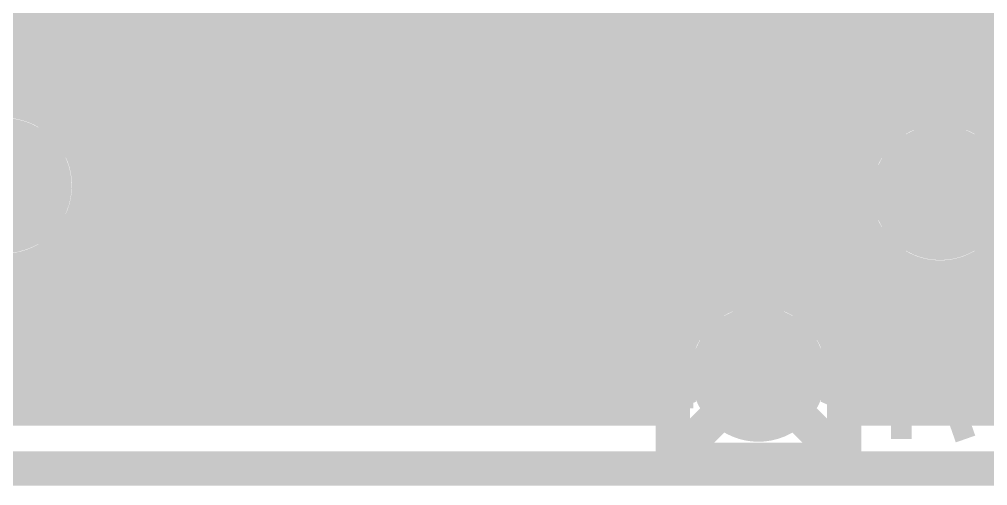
# Model space of a CAD drawing. Extents: x -4 to 136, y -50 to 40.
# Drawn here: x 89.78 to 96.95, y -4.13 to -0.67 of the extents above; entities that cross this region are included whole.
import ezdxf

# ---------------------------------------------------------------- set-up
doc = ezdxf.new("R2010")
doc.units = 0
doc.header["$MEASUREMENT"] = 0
doc.layers.get('0').update_dxf_attribs({"linetype": 'CONTINUOUS'})
for name, color, linetype in [('25-335-0_BOT', 7, 'CONTINUOUS'), ('25-335-0_DRD', 7, 'CONTINUOUS'), ('25-335-0_GND', 6, 'CONTINUOUS'), ('25-335-0_IN1', 4, 'CONTINUOUS'), ('25-335-0_SMT', 5, 'CONTINUOUS'), ('25-335-0_SPT', 10, 'CONTINUOUS'), ('25-335-0_SST', 9, 'CONTINUOUS'), ('25-335-0_TOP', 12, 'CONTINUOUS'), ('THRUHOLE_TAP', 15, 'CONTINUOUS')]:
    doc.layers.add(name, color=color, linetype=linetype)

# ---------------------------------------------------------------- blocks, each defined once
blk = doc.blocks.new('ROUND_40')
at = {"const_width": 0.29972}
blk.add_lwpolyline([(-0.14986, 0, 1), (0.14986, 0, 1)], format="xyb", close=True, dxfattribs=at)
blk = doc.blocks.new('ROUND_60')
at = {"const_width": 0.50038}
blk.add_lwpolyline([(-0.25019, 0, 1), (0.25019, 0, 1)], format="xyb", close=True, dxfattribs=at)
blk = doc.blocks.new('ROUND_61')
at = {"const_width": 0.0635}
blk.add_lwpolyline([(-0.03175, 0, 1), (0.03175, 0, 1)], format="xyb", close=True, dxfattribs=at)
blk = doc.blocks.new('ROUND_62')
at = {"const_width": 0.50038}
blk.add_lwpolyline([(-0.25019, 0, 1), (0.25019, 0, 1)], format="xyb", close=True, dxfattribs=at)
blk = doc.blocks.new('RECTANGLE_2')
blk.add_solid([(0.4826, 0.4064), (0.4826, -0.4064), (-0.4826, 0.4064), (-0.4826, -0.4064)])
blk = doc.blocks.new('RECTANGLE_17')
blk.add_solid([(0.508, 0.635), (0.508, -0.635), (-0.508, 0.635), (-0.508, -0.635)])
blk = doc.blocks.new('ROUND_23')
at = {"const_width": 0.10033}
blk.add_lwpolyline([(-0.050164, 0, 1), (0.050164, 0, 1)], format="xyb", close=True, dxfattribs=at)

msp = doc.modelspace()

# ---------------------------------------------------------------- linework, layer by layer
at = {"layer": '25-335-0_BOT'}
for points, const_width in [([(91.44, 23.89886), (91.44, -2.2352)], 0.254), ([(91.2114, 16.2814), (91.2114, -2.2352)], 0.254), ([(91.6686, 12.3444), (91.6686, -2.2352)], 0.254), ([(91.8972, 12.22248), (91.8972, -2.2352)], 0.254), ([(95.7834, 6.39572), (95.7834, -2.2352)], 0.254), ([(95.5548, 6.17982), (95.5548, -2.2352)], 0.254), ([(95.3262, 6.10616), (95.3262, -2.2352)], 0.254), ([(90.9828, 3.60426), (90.9828, -2.2352)], 0.254), ([(90.297, 3.48742), (90.297, -2.2352)], 0.254), ([(90.7542, 3.4671), (90.7542, -2.2352)], 0.254), ([(90.5256, 3.43408), (90.5256, -2.2352)], 0.254), ([(92.1258, 2.55778), (92.1258, -2.2352)], 0.254), ([(92.3544, 2.2733), (92.3544, -2.2352)], 0.254), ([(92.583, 2.17678), (92.583, -2.2352)], 0.254), ([(90.0938, 1.905), (90.0938, -1.44526)], 0.254), ([(96.5962, -1.9558), (96.5962, 1.1938)], 0.381), ([(96.012, 0.95758), (96.012, -1.71958)], 0.254), ([(96.0755, 0.8382), (96.0755, -1.6002)], 0.254), ([(93.9546, 0.34798), (93.9546, -2.2352)], 0.254), ([(92.8116, 0.17272), (92.8116, -2.2352)], 0.254), ([(94.1832, 0.17526), (94.1832, -2.2352)], 0.254), ([(95.0976, 0.2286), (95.0976, -2.2352)], 0.254), ([(94.4118, 0.0381), (94.4118, -2.2352)], 0.254), ([(94.869, 0.05842), (94.869, -2.2352)], 0.254), ([(93.0402, -0.04318), (93.0402, -2.2352)], 0.254), ([(93.726, 0.00508), (93.726, -2.2352)], 0.254), ([(94.6404, 0.00508), (94.6404, -2.2352)], 0.254), ([(93.2688, -0.11684), (93.2688, -2.2352)], 0.254), ([(93.4974, -0.1016), (93.4974, -2.2352)], 0.254), ([(96.0755, -0.5842), (90.0938, -0.5842)], 0.254), ([(96.0755, -0.8128), (90.0938, -0.8128)], 0.254), ([(96.0755, -1.0414), (90.0938, -1.0414)], 0.254), ([(96.0755, -1.27), (90.0938, -1.27)], 0.254), ([(96.0755, -1.4986), (90.14206, -1.4986)], 0.254), ([(96.00946, -1.7272), (90.26652, -1.7272)], 0.254), ([(95.96628, -1.9558), (90.28938, -1.9558)], 0.254), ([(96.00946, -2.1844), (90.22588, -2.1844)], 0.254), ([(96.012, -2.19202), (96.012, -2.2352)], 0.254), ([(96.03232, -2.2352), (90.19794, -2.2352)], 0.254), ([(88.392, -2.286), (88.773, -2.667), (102.997, -2.667), (103.251, -2.413)], 0.2032), ([(95.25, -3.302), (70.739, -3.302), (69.977, -2.54), (68.707, -2.54), (68.326, -2.921), (53.467, -2.921)], 0.381), ([(102.997, -3.0988), (95.8469, -3.0988)], 0.254), ([(135.509, -3.0988), (95.8469, -3.0988)], 0.254), ([(96.012, -3.0988), (96.012, -3.556)], 0.254), ([(96.2406, -3.0988), (96.2406, -3.556)], 0.254), ([(96.4692, -3.0988), (96.4692, -3.556)], 0.254), ([(96.6978, -3.0988), (96.6978, -3.556)], 0.254), ([(96.9264, -3.0988), (96.9264, -3.556)], 0.254), ([(135.509, -3.3274), (95.87992, -3.3274)], 0.254), ([(135.509, -3.556), (95.82658, -3.556)], 0.254)]:
    msp.add_lwpolyline(points, dxfattribs=dict(at, const_width=const_width))
at = {"layer": '25-335-0_BOT', "const_width": 0.254}
for points in [[(90.29192, -1.905, 0.2070678), (90.09325, -1.44584)], [(96.0755, -1.6002, 0.1509243), (95.96566, -1.9558)], [(90.19794, -2.2352, 0.1389295), (90.29149, -1.905)], [(95.96628, -1.9558, 0.1155186), (96.03177, -2.23547)], [(95.87992, -3.302, 0.082215), (95.84631, -3.099)], [(95.82658, -3.556, 0.1041111), (95.88005, -3.302)]]:
    msp.add_lwpolyline(points, format="xyb", dxfattribs=at)
at = {"layer": '25-335-0_DRD', "const_width": 0.254}
for points in [[(-4.0005, 34.00044), (-4.0005, -4.0005), (135.99922, -4.0005), (135.99922, 34.00044), (-4.0005, 34.00044)], [(91.44, -1.143), (91.44, -2.413)], [(92.71, -1.143), (91.44, -1.143)], [(92.71, -1.143), (91.44, -2.413)], [(92.71, -2.413), (91.44, -1.143)], [(92.71, -2.413), (92.71, -1.143)], [(90.297, -1.27), (89.027, -1.27)], [(90.297, -1.27), (89.027, -2.54)], [(90.297, -2.54), (89.027, -1.27)], [(90.297, -2.54), (90.297, -1.27)], [(95.9612, -1.3208), (95.9612, -2.5908)], [(97.2312, -1.3208), (95.9612, -1.3208)], [(97.2312, -1.3208), (95.9612, -2.5908)], [(97.2312, -2.5908), (95.9612, -1.3208)], [(91.44, -2.413), (92.71, -2.413)], [(89.027, -2.54), (90.297, -2.54)], [(95.9612, -2.5908), (97.2312, -2.5908)], [(94.615, -2.667), (94.615, -3.937)], [(95.885, -2.667), (94.615, -2.667)], [(95.885, -2.667), (94.615, -3.937)], [(95.885, -3.937), (94.615, -2.667)], [(95.885, -3.937), (95.885, -2.667)], [(94.615, -3.937), (95.885, -3.937)]]:
    msp.add_lwpolyline(points, dxfattribs=at)
at = {"layer": '25-335-0_GND', "const_width": 0.254}
msp.add_lwpolyline([(-4.0005, 34.00044), (-4.0005, -4.0005), (135.99922, -4.0005), (135.99922, 34.00044), (-4.0005, 34.00044)], dxfattribs=at)
at = {"layer": '25-335-0_IN1', "const_width": 0.254}
for points in [[(91.44, 16.7132), (91.44, -3.556)], [(91.2114, 16.2814), (91.2114, -3.556)], [(95.7834, 6.39572), (95.7834, -2.96672)], [(95.5548, 6.17982), (95.5548, -2.75082)], [(95.3262, 6.10616), (95.3262, -2.67716)], [(89.8398, 3.8989), (89.8398, -1.30048)], [(90.0684, 3.6576), (90.0684, -1.4224)], [(90.9828, 3.60426), (90.9828, -3.556)], [(90.297, 3.48742), (90.297, -3.556)], [(90.7542, 3.4671), (90.7542, -3.556)], [(90.5256, 3.43408), (90.5256, -3.556)], [(91.6686, 1.63068), (91.6686, -3.556)], [(91.8972, 1.34366), (91.8972, -3.556)], [(92.1258, 1.11506), (92.1258, -3.556)], [(96.012, 0.95758), (96.012, -1.71958)], [(92.3544, 0.88646), (92.3544, -3.556)], [(96.2406, 0.6731), (96.2406, -1.4351)], [(92.583, 0.65786), (92.583, -3.556)], [(96.9264, 0.65786), (96.9264, -1.41986)], [(96.4692, 0.57658), (96.4692, -1.33858)], [(96.6978, 0.5715), (96.6978, -1.3335)], [(93.9546, 0.34798), (93.9546, -3.556)], [(92.8116, 0.17272), (92.8116, -3.556)], [(94.1832, 0.17526), (94.1832, -3.556)], [(95.0976, 0.2286), (95.0976, -2.68986)], [(94.4118, 0.0381), (94.4118, -3.556)], [(94.869, 0.05842), (94.869, -2.79908)], [(93.0402, -0.04318), (93.0402, -3.556)], [(93.726, 0.00508), (93.726, -3.556)], [(94.6404, 0.00508), (94.6404, -3.14198)], [(93.2688, -0.11684), (93.2688, -3.556)], [(93.4974, -0.1016), (93.4974, -3.556)], [(98.49866, -0.5842), (88.9508, -0.5842)], [(102.28326, -0.8128), (88.9508, -0.8128)], [(123.04776, -1.0414), (89.10574, -1.0414)], [(122.18162, -1.27), (89.14892, -1.27)], [(96.16186, -1.4986), (90.14206, -1.4986)], [(121.99112, -1.4986), (97.028, -1.4986)], [(96.00946, -1.7272), (90.26652, -1.7272)], [(95.96628, -1.9558), (90.28938, -1.9558)], [(96.00946, -2.1844), (90.22588, -2.1844)], [(96.012, -2.19202), (96.012, -3.556)], [(96.16186, -2.413), (90.03284, -2.413)], [(90.0684, -2.38506), (90.0684, -3.556)], [(102.62108, -2.413), (97.028, -2.413)], [(96.2406, -2.4765), (96.2406, -3.556)], [(96.9264, -2.49174), (96.9264, -3.556)], [(89.8398, -2.50952), (89.8398, -3.556)], [(96.4692, -2.57302), (96.4692, -3.556)], [(96.6978, -2.5781), (96.6978, -3.556)], [(102.66426, -2.6416), (88.9127, -2.6416)], [(94.79026, -2.8702), (88.62822, -2.8702)], [(102.81666, -2.8702), (95.7072, -2.8702)], [(94.6531, -3.0988), (69.5579, -3.0988)], [(135.509, -3.0988), (95.8469, -3.0988)], [(94.62008, -3.3274), (69.59092, -3.3274)], [(135.509, -3.3274), (95.87992, -3.3274)], [(94.6404, -3.45948), (94.6404, -3.556)], [(94.67342, -3.556), (69.53758, -3.556)], [(135.509, -3.556), (95.82658, -3.556)]]:
    msp.add_lwpolyline(points, dxfattribs=at)
for points in [[(89.662, -1.27508, 0.4142136), (89.03208, -1.905)], [(90.29192, -1.905, 0.4142136), (89.662, -1.27508)], [(96.5962, -1.32588, 0.4142136), (95.96628, -1.9558)], [(97.22612, -1.9558, 0.4142136), (96.5962, -1.32588)], [(89.03208, -1.905, 0.4142136), (89.662, -2.53492)], [(89.662, -2.53492, 0.4142136), (90.29192, -1.905)], [(95.96628, -1.9558, 0.4142136), (96.5962, -2.58572)], [(96.5962, -2.58572, 0.4142136), (97.22612, -1.9558)], [(95.25, -2.67208, 0.4142136), (94.62008, -3.302)], [(95.87992, -3.302, 0.4142136), (95.25, -2.67208)], [(94.62008, -3.302, 0.1041108), (94.67354, -3.55595)], [(95.82658, -3.556, 0.1041111), (95.88005, -3.302)]]:
    msp.add_lwpolyline(points, format="xyb", dxfattribs=at)
at = {"layer": '25-335-0_SST', "const_width": 0.1524}
for points in [[(90.043, -2.921), (94.107, -2.921), (94.107, 1.651), (92.329, 1.651), (92.075, 1.397), (91.821, 1.651), (90.043, 1.651), (90.043, -2.921)], [(94.4245, 0.1905), (94.4245, -2.7305), (96.0628, -2.7305), (96.0628, 0.1905), (94.4245, 0.1905)], [(96.9645, 0.1905), (96.9645, -2.7305), (98.6028, -2.7305), (98.6028, 0.1905), (96.9645, 0.1905)], [(96.30918, -3.27406), (96.66478, -3.27406), (96.78416, -3.10388), (96.78416, -2.9337), (96.66478, -2.76606), (96.30918, -2.76606), (96.30918, -3.78206)], [(96.60636, -3.27406), (96.78416, -3.78206)]]:
    msp.add_lwpolyline(points, dxfattribs=at)
at = {"layer": '25-335-0_TOP'}
for points, const_width in [([(127, 3.2512), (127.889, 3.2512), (127.889, -2.794), (127.381, -3.302), (95.25, -3.302), (95.25, -1.9812)], 0.381), ([(60.452, 0.762), (60.706, 0.762), (61.468, 1.524), (64.897, 1.524), (66.167, 0.254), (67.818, 0.254), (68.961, -0.889), (75.438, -0.889), (75.692, -0.635), (93.853, -0.635), (94.488, -1.27), (99.441, -1.27), (99.949, -1.778)], 0.2032), ([(91.8972, -1.0668), (91.8972, -3.556)], 0.254), ([(91.8972, -1.0668), (91.8972, -2.7432)], 0.254), ([(92.2528, -1.0668), (91.8972, -1.0668)], 0.254), ([(92.1258, -1.0668), (92.1258, -3.556)], 0.254), ([(92.2528, -1.0668), (92.2528, -2.7432)], 0.254), ([(92.2528, -1.27), (91.8972, -1.27)], 0.254), ([(91.059, -1.778), (90.4494, -1.778), (89.9414, -1.27), (88.519, -1.27)], 0.2032), ([(93.9292, -1.3208), (93.9292, -2.7432)], 0.254), ([(93.9292, -1.3208), (94.17558, -1.56972)], 0.254), ([(93.9546, -1.3462), (93.9546, -3.556)], 0.254), ([(92.2528, -1.4986), (91.8972, -1.4986)], 0.254), ([(94.10446, -1.4986), (93.9292, -1.4986)], 0.254), ([(94.1832, -1.5748), (94.1832, -3.556)], 0.254), ([(94.4118, -1.69418), (94.4118, -3.556)], 0.254), ([(94.4372, -1.69926), (94.4372, -2.7178)], 0.254), ([(92.2528, -1.7272), (91.8972, -1.7272)], 0.254), ([(94.4372, -1.7272), (93.9292, -1.7272)], 0.254), ([(92.075, -1.778), (93.091, -1.778)], 0.2032), ([(92.2528, -1.778), (93.091, -1.778)], 0.254), ([(93.091, -2.7432), (93.091, -1.778)], 0.254), ([(93.9292, -1.778), (93.091, -1.778)], 0.254), ([(95.25, -1.9812), (95.25, -3.302)], 0.381), ([(97.79, -1.9812), (97.27692, -1.9812), (97.25152, -1.9558), (96.5962, -1.9558)], 0.381), ([(92.2528, -1.9558), (91.8972, -1.9558)], 0.254), ([(94.4372, -1.9558), (93.9292, -1.9558)], 0.254), ([(90.2208, -2.19456), (90.2208, -2.7432)], 0.254), ([(92.2528, -2.1844), (91.8972, -2.1844)], 0.254), ([(94.4372, -2.1844), (93.9292, -2.1844)], 0.254), ([(96.0628, -2.29108), (96.0628, -2.7178)], 0.254), ([(90.2208, -2.413), (90.03284, -2.413)], 0.254), ([(90.0684, -2.38506), (90.0684, -3.556)], 0.254), ([(92.2528, -2.413), (91.8972, -2.413)], 0.254), ([(94.4372, -2.413), (93.9292, -2.413)], 0.254), ([(96.16186, -2.413), (96.0628, -2.413)], 0.254), ([(96.2406, -2.4765), (96.2406, -2.7813)], 0.254), ([(96.9264, -2.49174), (96.9264, -2.7813)], 0.254), ([(96.9772, -2.4765), (96.94926, -2.4765)], 0.254), ([(96.9772, -2.4765), (96.9772, -2.7178)], 0.254), ([(89.64168, -2.53492), (89.662, -2.53525)], 0.254), ([(89.8398, -2.50952), (89.8398, -3.556)], 0.254), ([(96.4692, -2.57302), (96.4692, -2.7813)], 0.254), ([(96.6978, -2.5781), (96.6978, -2.7813)], 0.254), ([(90.2208, -2.6416), (89.535, -2.6416)], 0.254), ([(92.2528, -2.6416), (91.8972, -2.6416)], 0.254), ([(94.4372, -2.6416), (93.9292, -2.6416)], 0.254), ([(96.9772, -2.6416), (96.0628, -2.6416)], 0.254), ([(91.8972, -2.7432), (90.2208, -2.7432)], 0.254), ([(90.297, -2.7432), (90.297, -3.556)], 0.254), ([(90.5256, -2.7432), (90.5256, -3.556)], 0.254), ([(90.7542, -2.7432), (90.7542, -3.556)], 0.254), ([(90.9828, -2.7432), (90.9828, -3.556)], 0.254), ([(91.2114, -2.7432), (91.2114, -3.556)], 0.254), ([(91.44, -2.7432), (91.44, -3.556)], 0.254), ([(91.6686, -2.7432), (91.6686, -3.556)], 0.254), ([(93.9292, -2.7432), (92.2528, -2.7432)], 0.254), ([(92.3544, -2.7432), (92.3544, -3.556)], 0.254), ([(92.583, -2.7432), (92.583, -3.556)], 0.254), ([(92.8116, -2.7432), (92.8116, -3.556)], 0.254), ([(93.0402, -2.7432), (93.0402, -3.556)], 0.254), ([(93.2688, -2.7432), (93.2688, -3.556)], 0.254), ([(93.4974, -2.7432), (93.4974, -3.556)], 0.254), ([(93.726, -2.7432), (93.726, -3.556)], 0.254), ([(94.7293, -2.7178), (94.4372, -2.7178)], 0.254), ([(94.6404, -2.7178), (94.6404, -3.14198)], 0.254), ([(94.7293, -2.7178), (94.7293, -2.9464)], 0.254), ([(94.7293, -2.7178), (94.7293, -2.9464)], 0.254), ([(96.0628, -2.7178), (95.7707, -2.7178)], 0.254), ([(95.7707, -2.7178), (95.7707, -2.7813)], 0.254), ([(95.7707, -2.7178), (95.7707, -2.7813)], 0.254), ([(95.7834, -2.7178), (95.7834, -2.7813)], 0.254), ([(96.012, -2.7178), (96.012, -2.7813)], 0.254), ([(98.6028, -2.7178), (96.9772, -2.7178)], 0.254), ([(102.74046, -2.7813), (95.7707, -2.7813)], 0.254), ([(94.7293, -2.8702), (89.3064, -2.8702)], 0.254), ([(94.6531, -3.0988), (89.0778, -3.0988)], 0.254), ([(94.62008, -3.3274), (88.79078, -3.3274)], 0.254), ([(94.6404, -3.45948), (94.6404, -3.556)], 0.254), ([(94.67342, -3.556), (69.53758, -3.556)], 0.254)]:
    msp.add_lwpolyline(points, dxfattribs=dict(at, const_width=const_width))
at = {"layer": '25-335-0_TOP', "const_width": 0.254}
for points in [[(94.1832, -1.5748, 0.1684671), (94.43734, -1.69807)], [(94.1832, -1.5748, 0.1684671), (94.43734, -1.69807)], [(89.662, -2.53492, 0.2801821), (90.2208, -2.19456)], [(96.0628, -2.29108, 0.2579088), (96.5962, -2.58582)], [(96.5962, -2.58572, 0.1500718), (96.94971, -2.47717)], [(94.7293, -2.9464, 0.1509243), (94.61946, -3.302)], [(94.62008, -3.302, 0.1041108), (94.67354, -3.55595)]]:
    msp.add_lwpolyline(points, format="xyb", dxfattribs=at)

# ---------------------------------------------------------------- block references
at = {"layer": '25-335-0_BOT'}
for p in [(92.075, -1.778), (89.662, -1.905), (96.5962, -1.9558), (95.25, -3.302)]:
    msp.add_blockref('ROUND_40', p, dxfattribs=at)
at = {"layer": '25-335-0_GND'}
for name, p in [('ROUND_60', (89.662, -1.905)), ('ROUND_62', (96.5962, -1.9558)), ('ROUND_61', (92.075, -1.778)), ('ROUND_62', (95.25, -3.302))]:
    msp.add_blockref(name, p, dxfattribs=at)
at = {"layer": '25-335-0_IN1'}
for p in [(92.075, -1.778), (89.662, -1.905), (96.5962, -1.9558), (95.25, -3.302)]:
    msp.add_blockref('ROUND_40', p, dxfattribs=at)
at = {"layer": '25-335-0_SMT'}
for name, p in [('RECTANGLE_2', (95.25, -0.5588)), ('RECTANGLE_17', (91.059, -1.778)), ('RECTANGLE_17', (93.091, -1.778)), ('RECTANGLE_2', (95.25, -1.9812))]:
    msp.add_blockref(name, p, dxfattribs=at)
at = {"layer": '25-335-0_SPT'}
for name, p in [('RECTANGLE_2', (95.25, -0.5588)), ('RECTANGLE_17', (91.059, -1.778)), ('RECTANGLE_17', (93.091, -1.778)), ('RECTANGLE_2', (95.25, -1.9812))]:
    msp.add_blockref(name, p, dxfattribs=at)
at = {"layer": '25-335-0_TOP'}
for name, p in [('RECTANGLE_2', (95.25, -0.5588)), ('RECTANGLE_17', (91.059, -1.778)), ('RECTANGLE_17', (93.091, -1.778)), ('ROUND_40', (92.075, -1.778)), ('RECTANGLE_2', (95.25, -1.9812)), ('ROUND_40', (89.662, -1.905)), ('ROUND_40', (96.5962, -1.9558)), ('ROUND_40', (95.25, -3.302))]:
    msp.add_blockref(name, p, dxfattribs=at)
at = {"layer": 'THRUHOLE_TAP'}
for p in [(92.075, -1.778), (96.5962, -1.9558), (95.25, -3.302)]:
    msp.add_blockref('ROUND_23', p, dxfattribs=at)

doc.saveas('drawing.dxf')
